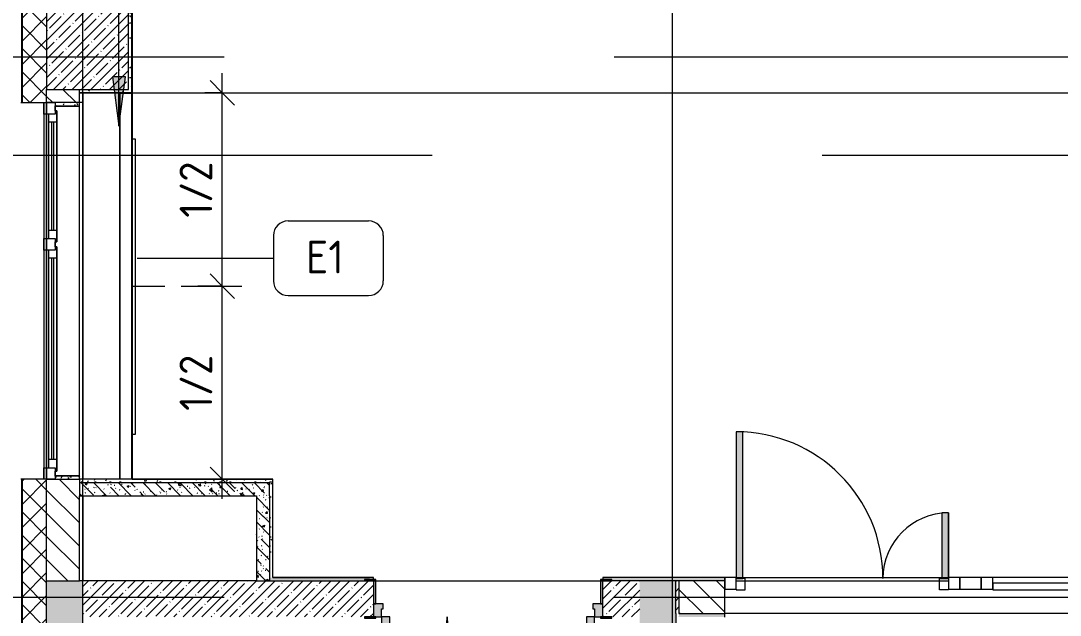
# Model space of a CAD drawing. Header units: millimetres. Extents: x -8624 to 194831, y -8553 to 29000.
# Drawn here: x 136786 to 143131, y 7690 to 11320 of the extents above; entities that cross this region are included whole.
import ezdxf

# ---------------------------------------------------------------- set-up
doc = ezdxf.new("R2010")
doc.units = ezdxf.units.MM
doc.linetypes.add('ADSK_Штрих_ш2 п1', pattern=[300, 200, -100])
doc.linetypes.add('Осевая', pattern=[15875, 3175, -2381.25, 7937.5, -2381.25])
for name, color, linetype, lineweight in [('A-ANNO-DIMS', 7, 'Continuous', 9), ('A-ANNO-DIMS-100', 7, 'Continuous', 9), ('A-DETL-2', 7, 'ADSK_Штрих_ш2 п1', 9), ('A-GLAZ-2', 7, 'Continuous', 9), ('A-GLAZ-CURT-2', 7, 'Continuous', 9), ('A-GLAZ-CWMG-3', 7, 'Continuous', 9), ('A-WALL-2', 7, 'Continuous', 9), ('A-WALL-5', 7, 'Continuous', 13), ('G-ANNO-TEXT', 7, 'Continuous', 9), ('I-WALL-5', 7, 'Continuous', 9), ('S-COLS-2', 7, 'Continuous', 9), ('Знаки', 7, 'Continuous', 9), ('Марки для знаков', 7, 'Continuous', 9), ('Оси-2', 7, 'Осевая', 9)]:
    doc.layers.add(name, color=color, linetype=linetype, lineweight=lineweight)
for name, color, linetype, lineweight, true_color in [('A-DETL-GENF-6', 7, 'Continuous', 9, 0xaaaaaa), ('A-DOOR-4', 7, 'Continuous', 9, 0xaaaaaa), ('A-DOOR-5', 7, 'Continuous', 9, 0xe2e2e2), ('A-DOOR-FRAM-4', 7, 'Continuous', 9, 0xe2e2e2), ('A-DOOR-FRAM-5', 7, 'Continuous', 9, 0xaaaaaa), ('A-FLOR-3', 7, 'Continuous', 9, 0xaaaaaa), ('I-WALL-6', 7, 'Continuous', 9, 0x787878), ('I-WALL-7', 9, 'Continuous', 9, 0x808080)]:
    doc.layers.add(name, color=color, linetype=linetype, lineweight=lineweight, true_color=true_color)
doc.styles.add('GOST Common_1', font='GOST_Common.ttf', dxfattribs={"height": 200})
doc.styles.add('ISOCPEUR_1', font='isocpeur.ttf', dxfattribs={"width": 0.9, "height": 200})
doc.dimstyles.new('ISO-2_0_0_9К_Средний_округл2', dxfattribs={"dimscale": 304.8, "dimtxt": 199.196235, "dimasz": 0.492126, "dimexe": 0.393701, "dimexo": 0, "dimgap": 0, "dimtad": 1, "dimdec": 0, "dimrnd": 10, "dimzin": 0, "dimdsep": 46, "dimtxsty": 'ISOCPEUR_1', "dimblk1": 'OBLIQUE', "dimblk2": 'OBLIQUE', "dimsah": 1, "dimcen": 0.09, "dimdle": 0.393701, "dimazin": 0, "dimtfac": 1, "dimtdec": 4, "dimtix": 1, "dimtmove": 0, "dimatfit": 3, "dimfxl": 1, "dimtvp": 1, "dimtolj": 1, "dimtzin": 0, "dimarcsym": 2})
pattern_1 = [(135, (137053.74, 0), (-70.7107, -70.7107), [])]
pattern_2 = [(45, (137053.745, 0), (-57.0246, 57.0246), []), (45, (137110.77, 0), (-57.0246, 57.0246), [100.806, -20.161, 3.353, -16.808])]
pattern_3 = [(135, (137053.74, 0), (-75.4342, -75.4342), [106.68, -17.78, 3.556, -17.78]), (135, (137053.74, 75.39), (-75.4342, -75.4342), []), (50, (137053.74, 0), (127.5292, -11.1576), [13.335, -146.685]), (355, (137053.74, 0), (-24.6697, 133.74), [10.668, -117.348]), (100.451, (137064.37, -0.93), (102.8597, 122.5818), [11.333, -124.663]), (46.184, (137053.74, 35.56), (189.7552, -29.4304), [20.002, -220.027]), (96.636, (137069.56, 33.1), (166.182, 173.1996), [17, -186.995]), (351.184, (137053.74, 35.56), (166.184, 173.1976), [16.002, -176.022]), (21, (137071.52, 26.67), (106.1303, -71.586), [13.335, -146.685]), (326, (137071.52, 26.67), (43.2619, 128.9318), [10.668, -117.348]), (71.451, (137080.37, 20.7), (149.392, 57.345), [11.333, -124.663]), (37.5, (137053.745, 0), (2.16223, 59.18836), [3.353, -112.573, 3.353, -115.773, -117.792]), (37.5, (137053.745, 0), (2.16223, 59.18836), [-235.052, 3.353, -114.44]), (7.5, (137053.745, 0), (46.77386, 70.12615), [3.353, -64.567, 3.353, -109.906, -44.894]), (7.5, (137053.745, 0), (46.77386, 70.12615), [-181.178, 3.353, -41.542]), (327.5, (137014.096, 0), (94.91367, -4.0101), [3.353, -41.097, 3.353, -135.331, -184.023]), (327.5, (137014.096, 0), (94.91367, -4.0101), [-183.134, 3.353, -180.67]), (317.5, (136996.32, 0), (103.6906, 17.7988), [3.353, -54.432, 3.353, -88.748, -130.683]), (317.5, (136996.32, 0), (103.6906, 17.7988), [-149.885, 3.353, -127.33])]
pattern_4 = [(0, (137053.745, 0), (121.92, 30.48), [10.058, -81.382, 10.058, -81.382, -487.68]), (0, (137053.745, 0), (121.92, 30.48), [-182.88, 10.058, -172.822, 10.058, -81.382, -213.36]), (0, (137053.745, 0), (121.92, 30.48), [-457.2, 10.058, -50.902, 10.058, -142.342]), (120, (137099.465, 15.24), (-87.356454, 90.345817), [10.058, -81.382, 10.058, -81.382, -487.68]), (120, (137099.465, 15.24), (-87.356454, 90.345817), [-182.88, 10.058, -172.822, 10.058, -81.382, -213.36]), (120, (137099.465, 15.24), (-87.356454, 90.345817), [-457.2, 10.058, -50.902, 10.058, -142.342]), (240, (137114.705, 76.2), (-34.563546, -120.825817), [10.058, -81.382, 10.058, -81.382, -487.68]), (240, (137114.705, 76.2), (-34.563546, -120.825817), [-182.88, 10.058, -172.822, 10.058, -81.382, -213.36]), (240, (137114.705, 76.2), (-34.563546, -120.825817), [-457.2, 10.058, -50.902, 10.058, -142.342])]

# ---------------------------------------------------------------- blocks, each defined once
blk = doc.blocks.new('120_Окно_СКБ_2Ст - 120_Окно_СКБ_2Ст 2300х2500 _мал створка справа_-22272277-План зашивки приборов отопления в осях 3 этажа 1-12')
at = {"layer": 'A-GLAZ-2'}
for p, q in [((-1150, -127), (-1150, -57)), ((-1150, -57), (-1080, -57)), ((1150, -57), (-1150, -57)), ((-1080, -57), (-1080, -127)), ((250, -127), (250, -57)), ((250, -57), (320, -57)), ((320, -57), (320, -127)), ((1080, -127), (1080, -57)), ((1080, -57), (1150, -57)), ((1150, -57), (1150, -127)), ((250, -87), (-1080, -87)), ((-1080, -87), (-1080, -127)), ((-1030, -137), (-1030, -87)), ((-1030, -107), (200, -107)), ((200, -117), (-1030, -117)), ((200, -137), (200, -87)), ((250, -127), (250, -87)), ((1080, -87), (320, -87)), ((320, -87), (320, -127)), ((370, -137), (370, -87)), ((370, -107), (1030, -107)), ((1030, -117), (370, -117)), ((1030, -137), (1030, -87)), ((1080, -127), (1080, -87)), ((-1080, -127), (-1150, -127)), ((-1130, -127), (-1100, -127)), ((-1080, -127), (-1100, -127)), ((-1100, -127), (-1100, -137)), ((-1100, -137), (270, -137)), ((270, -137), (-1100, -137)), ((320, -127), (250, -127)), ((270, -127), (250, -127)), ((270, -127), (300, -127)), ((270, -137), (270, -127)), ((320, -127), (300, -127)), ((300, -127), (300, -137)), ((300, -137), (1100, -137)), ((1100, -137), (300, -137)), ((1150, -127), (1080, -127)), ((1100, -127), (1080, -127)), ((1100, -127), (1130, -127)), ((1100, -137), (1100, -127))]:
    blk.add_line(p, q, dxfattribs=at)
blk = doc.blocks.new('110_Дверь_СКБ_2Ст - Д-1 Лестничная клетка EIS60-24280000-План зашивки приборов отопления в осях 3 этажа 1-12')
at = {"layer": 'A-DOOR-5'}
for points in [[(-637.5, 1010), (-637.5, 110), (-587.5, 110), (-587.5, 1010)], [(612.5, 510), (612.5, 110), (662.5, 110), (662.5, 510)], [(712.5, 30), (697.5, 30), (697.5, -110), (712.5, -110)]]:
    blk.add_hatch(color=256, dxfattribs=at).paths.add_polyline_path(points)
h = blk.add_hatch(color=256, dxfattribs=at)
h.paths.add_polyline_path([(-687.5, 110), (-687.5, 30), (-627.5, 30), (-627.5, 60), (-637.5, 60), (-637.5, 110)])
h.paths.add_polyline_path([(662.5, 110), (662.5, 60), (652.5, 60), (652.5, 30), (712.5, 30), (712.5, 110)])
at = {"layer": 'A-DOOR-FRAM-4'}
for points in [[(-672.5, 118), (-742.5, 118), (-742.5, 110), (-672.5, 110)], [(697.5, 118), (697.5, 110), (767.5, 110), (767.5, 118)], [(-672.5, 30), (-687.5, 30), (-687.5, -110), (-672.5, -110)], [(-697.6, -110), (-742.5, -110), (-742.5, -118), (-672.5, -118), (-672.5, -110)], [(697.5, -110), (697.5, -118), (767.5, -118), (767.5, -110)]]:
    blk.add_hatch(color=256, dxfattribs=at).paths.add_polyline_path(points)
at = {"layer": 'A-DOOR-4'}
for p, q in [((-637.5, 1010), (-637.5, 110)), ((-587.5, 1010), (-637.5, 1010)), ((-587.5, 110), (-587.5, 1010)), ((662.5, 510), (612.5, 510)), ((612.5, 510), (612.5, 110)), ((662.5, 110), (662.5, 510)), ((-637.5, 110), (-587.5, 110)), ((612.5, 110), (662.5, 110))]:
    blk.add_line(p, q, dxfattribs=at)
for centre, radius, start, end in [((-637.5, 110), 900, 0, 90), ((662.5, 110), 400, 90, 180)]:
    blk.add_arc(centre, radius, start, end, dxfattribs=at)
at = {"layer": 'A-DOOR-FRAM-5'}
for p, q in [((-672.5, 118), (-742.5, 118)), ((-742.5, 118), (-742.5, 110)), ((-742.5, 110), (-672.5, 110)), ((-637.5, 110), (-687.5, 110)), ((-687.5, 110), (-687.5, 30)), ((-672.5, 110), (-672.5, 118)), ((-637.5, 60), (-637.5, 110)), ((662.5, 110), (662.5, 60)), ((712.5, 110), (662.5, 110)), ((767.5, 118), (697.5, 118)), ((697.5, 118), (697.5, 110)), ((697.5, 110), (767.5, 110)), ((712.5, 30), (712.5, 110)), ((767.5, 110), (767.5, 118)), ((-687.5, 30), (-627.5, 30)), ((-672.5, 30), (-687.5, 30)), ((-687.5, 30), (-687.5, -110)), ((-672.5, -110), (-672.5, 30)), ((-627.5, 60), (-637.5, 60)), ((-627.5, 30), (-627.5, 60)), ((662.5, 60), (652.5, 60)), ((652.5, 60), (652.5, 30)), ((652.5, 30), (712.5, 30)), ((712.5, 30), (697.5, 30)), ((697.5, 30), (697.5, -110)), ((712.5, -110), (712.5, 30)), ((-672.5, -110), (-742.5, -110)), ((-742.5, -110), (-742.5, -118)), ((-742.5, -118), (-672.5, -118)), ((-687.5, -110), (-672.5, -110)), ((-672.5, -118), (-672.5, -110)), ((697.5, -110), (712.5, -110)), ((767.5, -110), (697.5, -110)), ((697.5, -110), (697.5, -118)), ((697.5, -118), (767.5, -118)), ((767.5, -118), (767.5, -110))]:
    blk.add_line(p, q, dxfattribs=at)
blk = doc.blocks.new('BSC_Колонна _Прямоугольная - 500х500-V176-План зашивки приборов отопления в осях 3 этажа 1-12')
at = {"layer": 'S-COLS-2'}
h = blk.add_hatch(dxfattribs=at)
h.set_pattern_fill('FP_146', color=256, style=0, pattern_type=2)
h.set_pattern_definition([(45, (-140, -11150), (-57.0246, 57.0246), []), (45, (-82.975, -11150), (-57.0246, 57.0246), [100.806, -20.161, 3.353, -16.808])])
h.paths.add_polyline_path([(-250, -250), (250, -250), (250, 250), (-250, 250), (-250, -154)])
for p, q in [((250, 250), (-250, 250)), ((-250, 250), (-250, -250)), ((250, -250), (250, 250)), ((-250, -250), (250, -250))]:
    blk.add_line(p, q, dxfattribs=at)
blk = doc.blocks.new('Съемный металлический экран с перфорацией - E1-V189-План зашивки приборов отопления в осях 3 этажа 1-12')
at = {"layer": 'Знаки'}
for p, q in [((1800, 20), (0, 20)), ((0, 20), (0, 0)), ((0, 0), (1800, 0)), ((1800, 0), (1800, 20))]:
    blk.add_line(p, q, dxfattribs=at)
blk = doc.blocks.new('Дверь_Витражная_остекление_ - ДВН_ДАО_Главный вход_1200 в свету-31742133-План зашивки приборов отопления в осях 3 этажа 1-12')
at = {"layer": 'A-DOOR-5'}
for points in [[(-647.5, 30), (-607.5, 30), (-607.5, 925), (-647.5, 925), (-647.5, 35)], [(607.5, 30), (647.5, 30), (647.5, 430), (607.5, 430), (607.5, 35)]]:
    blk.add_hatch(color=256, dxfattribs=at).paths.add_polyline_path(points)
at = {"layer": 'A-DETL-GENF-6'}
for p, q in [((-607.5, 925), (-647.5, 925)), ((-647.5, 925), (-647.5, 35)), ((-607.5, 30), (-607.5, 925)), ((647.5, 430), (607.5, 430)), ((607.5, 430), (607.5, 30)), ((647.5, 35), (647.5, 430)), ((-647.5, 30), (-607.5, 30)), ((-592.5, 30), (-647.5, 30)), ((-592.5, -40), (-592.5, 30)), ((592.5, -40), (592.5, 30)), ((592.5, 30), (647.5, 30)), ((607.5, 30), (647.5, 30)), ((-647.5, -35), (-647.5, -40)), ((-647.5, -40), (-592.5, -40)), ((647.5, -40), (592.5, -40)), ((647.5, -35), (647.5, -40))]:
    blk.add_line(p, q, dxfattribs=at)
at = {"layer": 'A-DOOR-4'}
for p, q in [((-647.5, 925), (-647.5, 35)), ((647.5, 430), (647.5, 35))]:
    blk.add_line(p, q, dxfattribs=at)
for centre, radius, start, end in [((-647.5, 30), 895, 360, 90), ((647.5, 30), 400, 90, 180)]:
    blk.add_arc(centre, radius, start, end, dxfattribs=at)
blk = doc.blocks.new('Системная панель - Стемалит - 40мм-32257327-План зашивки приборов отопления в осях 3 этажа 1-12')
at = {"layer": 'A-GLAZ-CURT-2'}
for p, q in [((65, 35), (-65, 35)), ((-65, 35), (-65, -35)), ((65, -35), (65, 35)), ((-65, -35), (65, -35))]:
    blk.add_line(p, q, dxfattribs=at)
blk = doc.blocks.new('Прямоугольный импост - 50 x 70 мм-31687886-План зашивки приборов отопления в осях 3 этажа 1-12')
at = {"layer": 'A-GLAZ-CWMG-3'}
for p, q in [((-35, 35), (35, 35)), ((-35, -35), (-35, 35)), ((35, 35), (35, -35)), ((35, -35), (-35, -35))]:
    blk.add_line(p, q, dxfattribs=at)
blk = doc.blocks.new('Прямоугольный импост - 50 x 70 мм-31701779-План зашивки приборов отопления в осях 3 этажа 1-12')
at = {"layer": 'A-GLAZ-CWMG-3'}
for p, q in [((0, 35), (-70, 35)), ((-70, 35), (-70, -35)), ((0, -35), (0, 35)), ((-70, -35), (0, -35))]:
    blk.add_line(p, q, dxfattribs=at)
blk = doc.blocks.new('Системная панель - Стекло - 40мм-V212-План зашивки приборов отопления в осях 3 этажа 1-12')
at = {"layer": 'A-GLAZ-CURT-2'}
h = blk.add_hatch(dxfattribs=at)
h.set_pattern_fill('FP_153', color=256, style=0, pattern_type=2)
h.set_pattern_definition([(45, (-6162.5, -7785), (-282.843, 282.843), [200, -600]), (45, (-6362.5, -7885), (-282.843, 282.843), [600, -200]), (45, (-5962.5, -7985), (-282.843, 282.843), [200, -600])])
h.paths.add_polyline_path([(397.5, -40), (397.5, 0), (-397.5, 0), (-397.5, -40)])
for p, q in [((397.5, 0), (-397.5, 0)), ((-397.5, 0), (-397.5, -40)), ((397.5, -40), (397.5, 0)), ((-397.5, -40), (397.5, -40))]:
    blk.add_line(p, q, dxfattribs=at)
blk = doc.blocks.new('Прямоугольный импост - 50 x 70 мм-31702100-План зашивки приборов отопления в осях 3 этажа 1-12')
at = {"layer": 'A-GLAZ-CWMG-3'}
for p, q in [((-35, 35), (35, 35)), ((-35, -35), (-35, 35)), ((35, 35), (35, -35)), ((35, -35), (-35, -35))]:
    blk.add_line(p, q, dxfattribs=at)
blk = doc.blocks.new('Прямоугольный импост - 50 x 70 мм-31720914-План зашивки приборов отопления в осях 3 этажа 1-12')
at = {"layer": 'A-GLAZ-CWMG-3'}
blk.add_line((32940, 7920), (32145, 7920), dxfattribs=at)
blk = doc.blocks.new('Зашивка приборов отопления36 - Зашивка приборов отопления-33324807-План зашивки приборов отопления в осях 3 этажа 1-12')
at = {"layer": 'A-WALL-2'}
for p, q in [((36488.8, 26793.4), (34188.8, 26793.4)), ((34188.8, 26567.4), (36548.8, 26567.4)), ((36545.1, 26567.4), (34188.8, 26567.4)), ((36545.1, 26492.4), (36545.1, 26567.4)), ((34188.8, 26492.4), (36545.1, 26492.4))]:
    blk.add_line(p, q, dxfattribs=at)
blk = doc.blocks.new('DIMBLOCK36-План зашивки приборов отопления в осях 3 этажа 1-12')
at = {"layer": 'A-ANNO-DIMS-100', "lineweight": 20}
for p, q in [((138016, 9700), (137941, 9775)), ((138016, 9700), (138091, 9625)), ((138016, 8520), (137941, 8595)), ((138016, 8520), (138091, 8445))]:
    blk.add_line(p, q, dxfattribs=at)
at = {"layer": 'A-ANNO-DIMS-100'}
for p, q in [((137865.7, 9700), (138136, 9700)), ((138016, 9700), (137865.7, 9700)), ((138016, 8400), (138016, 9700)), ((137910, 8520), (138136, 8520)), ((138016, 8520), (137910, 8520))]:
    blk.add_line(p, q, dxfattribs=at)
at = {"layer": 'A-ANNO-DIMS-100', "color": 0, "insert": (137754.8, 8937.6), "char_height": 200, "width": 413.715, "attachment_point": 1, "rotation": 90, "line_spacing_factor": 1.149209, "style": 'ISOCPEUR_1'}
blk.add_mtext('1/2', dxfattribs=at)
blk = doc.blocks.new('_Oblique')
at = {"color": 0, "linetype": 'ByBlock', "lineweight": -2}
blk.add_line((-0.5, -0.5), (0.5, 0.5), dxfattribs=at)
blk = doc.blocks.new('DIMBLOCK37-План зашивки приборов отопления в осях 3 этажа 1-12')
at = {"layer": 'A-ANNO-DIMS-100'}
for p, q in [((138016, 9700), (138016, 11000)), ((137910, 10880), (138136, 10880)), ((138016, 10880), (137910, 10880)), ((137865.7, 9700), (138136, 9700)), ((138016, 9700), (137865.7, 9700))]:
    blk.add_line(p, q, dxfattribs=at)
at = {"layer": 'A-ANNO-DIMS-100', "lineweight": 20}
for p, q in [((138016, 10880), (137941, 10955)), ((138016, 10880), (138091, 10805)), ((138016, 9700), (137941, 9775)), ((138016, 9700), (138091, 9625))]:
    blk.add_line(p, q, dxfattribs=at)
at = {"layer": 'A-ANNO-DIMS-100', "color": 0, "insert": (137754.8, 10117.6), "char_height": 200, "width": 413.715, "attachment_point": 1, "rotation": 90, "line_spacing_factor": 1.149209, "style": 'ISOCPEUR_1'}
blk.add_mtext('1/2', dxfattribs=at)
blk = doc.blocks.new('Марка_Знаки - В прямоуг_Наименование краткое-30718135-План зашивки приборов отопления в осях 3 этажа 1-12')
at = {"layer": 'Марки для знаков'}
for p, q in [((-2.455, 2.278), (2.455, 2.278)), ((-3.355, 1.378), (-3.355, -1.384)), ((3.355, 1.378), (3.355, -1.378)), ((-2.461, -2.278), (2.455, -2.278))]:
    blk.add_line(p, q, dxfattribs=at)
for centre, radius, start, end in [((-2.455, 1.378), 0.9, 90, 180), ((2.455, 1.378), 0.9, 0, 90), ((-2.461, -1.384), 0.893, 180, 270), ((2.455, -1.378), 0.9, 270, 0)]:
    blk.add_arc(centre, radius, start, end, dxfattribs=at)

msp = doc.modelspace()

# ---------------------------------------------------------------- hatches: boundary and pattern name
at = {"layer": 'A-WALL-2'}
h = msp.add_hatch(dxfattribs=at)
h.set_pattern_fill('FP_127', color=256, style=0, pattern_type=2)
h.set_pattern_definition([(45, (137053.74, 0), (-70.7107, 70.7107), []), (135, (137053.74, 0), (-70.7107, -70.7107), [])])
h.paths.add_polyline_path([(136793.7, -100), (136943.7, -100), (136943.7, 5220), (136793.7, 5220), (136793.7, -49.9)])
h.paths.add_polyline_path([(136943.7, 7320), (136943.7, 8520), (136793.7, 8520), (136793.7, 7320)])
h.paths.add_polyline_path([(136793.7, 10820), (136943.7, 10820), (136943.7, 12220), (136793.7, 12220), (136793.7, 10996)])
h.paths.add_polyline_path([(136793.7, 13120), (136943.7, 13120), (136943.7, 15073), (136793.7, 15073), (136793.7, 13506.4)])
at = {"layer": 'G-ANNO-TEXT'}
msp.add_hatch(color=256, dxfattribs=at).paths.add_polyline_path([(137385, 10676.8), (137424.5, 10976.8), (137345.5, 10976.8)])
at = {"layer": 'I-WALL-5'}
h = msp.add_hatch(dxfattribs=at)
h.set_pattern_fill('FP_126', color=256, style=0, pattern_type=2)
h.set_pattern_definition(pattern_1)
h.paths.add_polyline_path([(137138.6, 7900), (137143.7, 7900), (137143.7, 8520), (136943.7, 8520), (136943.7, 7900)])
h.paths.add_polyline_path([(136943.7, 10820), (137143.7, 10820), (137143.7, 10900), (136943.7, 10900)])
h.paths.add_polyline_path([(137138.6, 11400), (137143.7, 11400), (137143.7, 12220), (136943.7, 12220), (136943.7, 11400)])
h.paths.add_polyline_path([(137138.6, 13120), (137143.7, 13120), (137143.7, 14680), (136943.7, 14680), (136943.7, 13120), (136978.1, 13120)])
h = msp.add_hatch(dxfattribs=at)
h.set_pattern_fill('FP_128', color=256, style=0, pattern_type=2)
h.set_pattern_definition(pattern_2)
h.paths.add_polyline_path([(137163.7, -100), (137163.7, 5220), (136943.7, 5220), (136943.7, -100)])
h.paths.add_polyline_path([(137163.7, 7320), (137163.7, 7900), (136943.7, 7900), (136943.7, 7320), (137138.6, 7320)])
h = msp.add_hatch(dxfattribs=at)
h.set_pattern_fill('FP_128', color=256, style=0, pattern_type=2)
h.set_pattern_definition(pattern_2)
h.paths.add_polyline_path([(140803.7, 7680), (140803.7, 7900), (140783.7, 7900), (140783.7, 7680)])
h.paths.add_polyline_path([(140411.2, 7680), (140563.7, 7680), (140563.7, 7900), (140338.7, 7900), (140338.7, 7680), (140393.7, 7680)])
h.paths.add_polyline_path([(138938.7, 7680), (138938.7, 7900), (137163.7, 7900), (137163.7, 7680), (138883.7, 7680)])
h = msp.add_hatch(dxfattribs=at)
h.set_pattern_fill('FP_128', color=256, style=0, pattern_type=2)
h.set_pattern_definition(pattern_2)
h.paths.add_polyline_path([(140783.7, -100), (140783.7, 7900), (140563.7, 7900), (140563.7, -100)])
h = msp.add_hatch(dxfattribs=at)
h.set_pattern_fill('FP_126', color=256, style=0, pattern_type=2)
h.set_pattern_definition(pattern_1)
h.paths.add_polyline_path([(153713.7, 7700), (153713.7, 7900), (152063, 7900), (152063, 7700), (153263.7, 7700)])
h.paths.add_polyline_path([(150623, 7700), (150623, 7900), (149813.7, 7900), (149813.7, 7700), (149979.4, 7700)])
h.paths.add_polyline_path([(148533.7, 7700), (149213.7, 7700), (149213.7, 7900), (148513.7, 7900), (148513.7, 7830), (147713.7, 7830), (147713.7, 7900), (145313.7, 7900), (145313.7, 7700), (148513.7, 7700)])
h.paths.add_polyline_path([(144164.7, 7700), (144713.7, 7700), (144713.7, 7900), (143583.7, 7900), (143583.7, 7700), (144084.7, 7700)])
h.paths.add_polyline_path([(141083.7, 7700), (141083.7, 7900), (140803.7, 7900), (140803.7, 7700), (140990.9, 7700)])
at = {"layer": 'I-WALL-6'}
h = msp.add_hatch(dxfattribs=at)
h.set_pattern_fill('FP_133', color=256, style=0, pattern_type=2)
h.set_pattern_definition(pattern_3)
h.paths.add_polyline_path([(138303.7, 8420), (138303.7, 8500), (137143.7, 8500), (137143.7, 8420), (138223.7, 8420)])
h = msp.add_hatch(dxfattribs=at)
h.set_pattern_fill('FP_133', color=256, style=0, pattern_type=2)
h.set_pattern_definition(pattern_3)
h.paths.add_polyline_path([(138303.7, 7900), (138303.7, 8420), (138223.7, 8420), (138223.7, 7900)])
at = {"layer": 'I-WALL-7'}
h = msp.add_hatch(dxfattribs=at)
h.set_pattern_fill('FP_148', color=256, style=0, pattern_type=2)
h.set_pattern_definition(pattern_4)
h.paths.add_polyline_path([(137459.6, 10900), (137463.7, 10900), (137463.7, 11420), (137443.7, 11420), (137443.7, 10900)])
h = msp.add_hatch(dxfattribs=at)
h.set_pattern_fill('FP_148', color=256, style=0, pattern_type=2)
h.set_pattern_definition(pattern_4)
h.paths.add_polyline_path([(137163.7, 8500), (137163.7, 8520), (137143.7, 8520), (137143.7, 8500)])
h.paths.add_polyline_path([(137143.7, 10820), (137163.7, 10820), (137163.7, 10900), (137143.7, 10900), (137143.7, 10879)])
h = msp.add_hatch(dxfattribs=at)
h.set_pattern_fill('FP_148', color=256, style=0, pattern_type=2)
h.set_pattern_definition(pattern_4)
h.paths.add_polyline_path([(137463.7, 10880), (137463.7, 10900), (137163.7, 10900), (137163.7, 10880), (137459.6, 10880)])
h = msp.add_hatch(dxfattribs=at)
h.set_pattern_fill('FP_148', color=256, style=0, pattern_type=2)
h.set_pattern_definition(pattern_4)
h.paths.add_polyline_path([(137143.7, 10800), (137143.7, 10820), (136995.7, 10820), (136995.7, 10800), (137138.6, 10800)])
h = msp.add_hatch(dxfattribs=at)
h.set_pattern_fill('FP_148', color=256, style=0, pattern_type=2)
h.set_pattern_definition(pattern_4)
h.paths.add_polyline_path([(137143.7, 8520), (137143.7, 8540), (136995.7, 8540), (136995.7, 8520), (137138.6, 8520)])
h = msp.add_hatch(dxfattribs=at)
h.set_pattern_fill('FP_148', color=256, style=0, pattern_type=2)
h.set_pattern_definition(pattern_4)
h.paths.add_polyline_path([(137780.6, 8500), (138303.7, 8500), (138303.7, 8520), (137143.7, 8520), (137143.7, 8500), (137459.6, 8500)])
h = msp.add_hatch(dxfattribs=at)
h.set_pattern_fill('FP_148', color=256, style=0, pattern_type=2)
h.set_pattern_definition(pattern_4)
h.paths.add_polyline_path([(138323.7, 7920), (138323.7, 8520), (138303.7, 8520), (138303.7, 7920)])
h = msp.add_hatch(dxfattribs=at)
h.set_pattern_fill('FP_148', color=256, style=0, pattern_type=2)
h.set_pattern_definition(pattern_4)
h.paths.add_polyline_path([(175341.4, 7900), (175341.4, 7920), (170063.7, 7920), (170063.7, 7900), (175340.1, 7900)])
h.paths.add_polyline_path([(167314.6, 7900), (167563.7, 7900), (167563.7, 7920), (164518.7, 7920), (164518.7, 7908), (164548.7, 7908), (164548.7, 7900), (166863.5, 7900)])
h.paths.add_polyline_path([(162613.7, 7900), (163388.7, 7900), (163388.7, 7908), (163418.7, 7908), (163418.7, 7920), (161104.7, 7920), (161104.7, 7900), (162178.3, 7900)])
h.paths.add_polyline_path([(159563.7, 7900), (159664.7, 7900), (159664.7, 7920), (152063, 7920), (152063, 7900), (158968, 7900)])
h.paths.add_polyline_path([(150623, 7900), (150623, 7920), (143583.7, 7920), (143583.7, 7900), (149979.4, 7900)])
h.paths.add_polyline_path([(140990.9, 7900), (141083.7, 7900), (141083.7, 7920), (140338.7, 7920), (140338.7, 7908), (140393.7, 7908), (140393.7, 7900), (140783.7, 7900)])
h.paths.add_polyline_path([(138883.7, 7900), (138883.7, 7908), (138938.7, 7908), (138938.7, 7920), (138303.7, 7920), (138303.7, 7900), (138422.7, 7900)])
h = msp.add_hatch(dxfattribs=at)
h.set_pattern_fill('FP_148', color=256, style=0, pattern_type=2)
h.set_pattern_definition(pattern_4)
h.paths.add_polyline_path([(144064.7, 7680), (144084.7, 7680), (144084.7, 7700), (143583.7, 7700), (143583.7, 7680)])
h.paths.add_polyline_path([(141083.7, 7680), (141083.7, 7700), (140803.7, 7700), (140803.7, 7680), (140990.9, 7680)])

# ---------------------------------------------------------------- linework, layer by layer
at = {"layer": 'A-DETL-2'}
msp.add_line((137465.7, 9700), (137865.7, 9700), dxfattribs=at)
at = {"layer": 'A-FLOR-3'}
for p, q in [((137463.7, 10880), (149995, 10880)), ((137464.7, 8521), (138323.7, 8521)), ((138323.7, 7921), (138913.7, 7921)), ((141153.7, 7920), (142448.7, 7920))]:
    msp.add_line(p, q, dxfattribs=at)
at = {"layer": 'A-WALL-2'}
for p, q in [((136785.7, 10820), (136943.7, 10820)), ((136943.7, 10820), (136943.7, 8520)), ((136943.7, 8520), (136785.7, 8520))]:
    msp.add_line(p, q, dxfattribs=at)
at = {"layer": 'A-WALL-5'}
for p, q in [((136790.7, 12220), (136790.7, 10820)), ((136793.7, 12220), (136793.7, 10820)), ((136943.7, 10820), (136943.7, 10900)), ((137143.7, 10820), (137143.7, 10900)), ((137163.7, 10820), (137163.7, 10879)), ((136790.7, 8520), (136790.7, 7320)), ((136793.7, 8520), (136793.7, 7320)), ((136943.7, 7320), (136943.7, 8520)), ((137143.7, 8520), (137143.7, 8420)), ((137163.7, 8520), (137143.7, 8520)), ((138303.7, 8520), (137164.7, 8520)), ((137143.7, 8500), (138303.7, 8500)), ((138303.7, 8420), (138303.7, 7900)), ((136943.7, 7900), (137143.7, 7900)), ((138223.7, 7900), (138883.7, 7900)), ((138323.7, 7920), (138324.7, 7920)), ((138324.7, 7921), (138324.7, 7920)), ((140563.7, 7900), (140393.7, 7900)), ((141083.7, 7900), (140783.7, 7900)), ((140783.7, 7700), (140783.7, 7900)), ((140803.7, 7900), (140803.7, 7700)), ((140803.7, 7700), (141083.7, 7700))]:
    msp.add_line(p, q, dxfattribs=at)
at = {"layer": 'G-ANNO-TEXT'}
for p, q in [((137385, 10676.8), (137385, 17769.9)), ((137424.5, 10976.8), (137345.5, 10976.8)), ((137345.5, 10976.8), (137385, 10676.8)), ((137385, 10676.8), (137424.5, 10976.8))]:
    msp.add_line(p, q, dxfattribs=at)
at = {"layer": 'I-WALL-5'}
for p, q in [((137463.7, 10880), (137463.7, 14670.5)), ((137464.7, 14670.5), (137464.7, 8521)), ((137463.7, 10880), (137143.7, 10880)), ((137143.7, 10879), (137163.7, 10879)), ((137163.7, 10879), (137163.7, 10880)), ((137164.7, 10879), (137464.7, 10879)), ((137164.7, 10879), (137164.7, 8520)), ((137463.7, 8521), (137463.7, 10879)), ((136943.7, 8520), (136943.7, 10820)), ((137164.7, 10820), (136943.7, 10820)), ((136995.7, 10820), (136995.7, 10799)), ((136995.7, 10800), (137143.7, 10800)), ((136995.7, 10799), (137143.7, 10799)), ((137143.7, 8520), (137143.7, 10820)), ((137163.7, 10820), (137163.7, 8520)), ((136943.7, 8520), (137143.7, 8520)), ((136995.7, 8541), (136995.7, 8520)), ((137143.7, 8541), (136995.7, 8541)), ((137143.7, 8540), (136995.7, 8540)), ((137164.7, 8520), (137143.7, 8520)), ((137163.7, 8500), (137163.7, 8520)), ((138324.7, 8521), (137164.7, 8521)), ((138323.7, 8520), (138303.7, 8520)), ((138323.7, 7920), (138323.7, 8520)), ((138324.7, 7921), (138324.7, 8521)), ((138303.7, 8420), (138303.7, 8500)), ((137143.7, 7900), (137143.7, 8420)), ((137143.7, 8420), (138223.7, 8420)), ((137163.7, 8420), (137163.7, 7900)), ((138223.7, 8420), (138223.7, 7900)), ((138223.7, 7900), (137143.7, 7900)), ((138938.7, 7920), (138324.7, 7920)), ((138938.7, 7921), (138913.7, 7921)), ((138938.7, 7908), (138938.7, 7921)), ((138953.7, 7900), (140323.7, 7900)), ((140338.7, 7921), (140338.7, 7908)), ((141083.7, 7921), (140338.7, 7921)), ((141083.7, 7920), (140338.7, 7920)), ((140783.7, 7900), (140563.7, 7900)), ((141083.7, 7679), (141083.7, 7921)), ((141153.7, 7900), (142448.7, 7900)), ((140783.7, 7700), (140783.7, -100)), ((143583.7, 7700), (141083.7, 7700))]:
    msp.add_line(p, q, dxfattribs=at)
at = {"layer": 'Марки для знаков'}
msp.add_line((137496.6, 9870.1), (138327.7, 9870.1), dxfattribs=at)
at = {"layer": 'Оси-2'}
for p, q in [((140763.7, 593.7), (140763.7, 24898.1)), ((137163.7, 593.7), (137163.7, 12880)), ((134851.3, 11100), (173313.7, 11100)), ((136121.3, 10500), (173313.7, 10500)), ((134851.3, 7800), (173313.7, 7800))]:
    msp.add_line(p, q, dxfattribs=at)

# ---------------------------------------------------------------- block references
at = {"layer": 'A-DOOR-4'}
msp.add_blockref('Дверь_Витражная_остекление_ - ДВН_ДАО_Главный вход_1200 в свету-31742133-План зашивки приборов отопления в осях 3 этажа 1-12', (141801.2, 7885), dxfattribs=at)
at = {"layer": 'A-DOOR-4', "rotation": 180}
msp.add_blockref('110_Дверь_СКБ_2Ст - Д-1 Лестничная клетка EIS60-24280000-План зашивки приборов отопления в осях 3 этажа 1-12', (139651.2, 7790), dxfattribs=at)
at = {"layer": 'A-GLAZ-2', "rotation": 89.99999999999991}
msp.add_blockref('120_Окно_СКБ_2Ст - 120_Окно_СКБ_2Ст 2300х2500 _мал створка справа_-22272277-План зашивки приборов отопления в осях 3 этажа 1-12', (136868.7, 9670), dxfattribs=at)
at = {"layer": 'A-GLAZ-CURT-2'}
for name, p in [('Системная панель - Стемалит - 40мм-32257327-План зашивки приборов отопления в осях 3 этажа 1-12', (142583.7, 7885)), ('Системная панель - Стекло - 40мм-V212-План зашивки приборов отопления в осях 3 этажа 1-12', (143116.2, 7885))]:
    msp.add_blockref(name, p, dxfattribs=at)
at = {"layer": 'A-GLAZ-CWMG-3', "rotation": 180}
msp.add_blockref('Прямоугольный импост - 50 x 70 мм-31701779-План зашивки приборов отопления в осях 3 этажа 1-12', (141083.7, 7885), dxfattribs=at)
at = {"layer": 'A-GLAZ-CWMG-3', "extrusion": (0, 0, -1), "rotation": 180}
for name, p in [('Прямоугольный импост - 50 x 70 мм-31687886-План зашивки приборов отопления в осях 3 этажа 1-12', (-142483.7, 7885)), ('Прямоугольный импост - 50 x 70 мм-31702100-План зашивки приборов отопления в осях 3 этажа 1-12', (-142683.7, 7885))]:
    msp.add_blockref(name, p, dxfattribs=at)
at = {"layer": 'A-GLAZ-CWMG-3'}
msp.add_blockref('Прямоугольный импост - 50 x 70 мм-31720914-План зашивки приборов отопления в осях 3 этажа 1-12', (110573.7, 0), dxfattribs=at)
at = {"layer": 'A-WALL-2', "rotation": 89.99999999999993}
msp.add_blockref('Зашивка приборов отопления36 - Зашивка приборов отопления-33324807-План зашивки приборов отопления в осях 3 этажа 1-12', (163957.1, -25668.8), dxfattribs=at)
at = {"layer": 'S-COLS-2'}
msp.add_blockref('BSC_Колонна _Прямоугольная - 500х500-V176-План зашивки приборов отопления в осях 3 этажа 1-12', (137193.7, 11150), dxfattribs=at)
at = {"layer": 'Знаки', "rotation": 90.00000000000001}
msp.add_blockref('Съемный металлический экран с перфорацией - E1-V189-План зашивки приборов отопления в осях 3 этажа 1-12', (137485.7, 8796), dxfattribs=at)
at = {"layer": 'Марки для знаков', "xscale": 99.99999999999993, "yscale": 99.99999999999993, "zscale": 99.99999999999993}
msp.add_blockref('Марка_Знаки - В прямоуг_Наименование краткое-30718135-План зашивки приборов отопления в осях 3 этажа 1-12', (138663.2, 9870.1), dxfattribs=at)

# ---------------------------------------------------------------- texts
at = {"layer": 'Марки для знаков', "insert": (138526.2, 9977.1), "char_height": 200, "width": 296.624, "attachment_point": 1, "style": 'GOST Common_1'}
msp.add_mtext('E1', dxfattribs=at)

# ---------------------------------------------------------------- dimensions: what is measured, and where the dimension line sits
at = {"layer": 'A-ANNO-DIMS'}
for base, p1, p2, picture, middle in [((138016, 10880), (137865.7, 9700), (137910, 10880), 'DIMBLOCK37-План зашивки приборов отопления в осях 3 этажа 1-12', (137916, 10290)), ((138016, 9700), (137910, 8520), (137865.7, 9700), 'DIMBLOCK36-План зашивки приборов отопления в осях 3 этажа 1-12', (137916, 9110))]:
    dim = msp.add_linear_dim(base=base, p1=p1, p2=p2, angle=90, text='1/2', dimstyle='ISO-2_0_0_9К_Средний_округл2', override={"dimpost": '<>', "dimfxl": 1180.828848}, dxfattribs=at)
    dim.commit()
    dim.dimension.update_dxf_attribs({"geometry": picture, "text_midpoint": middle})

doc.saveas('drawing.dxf')
